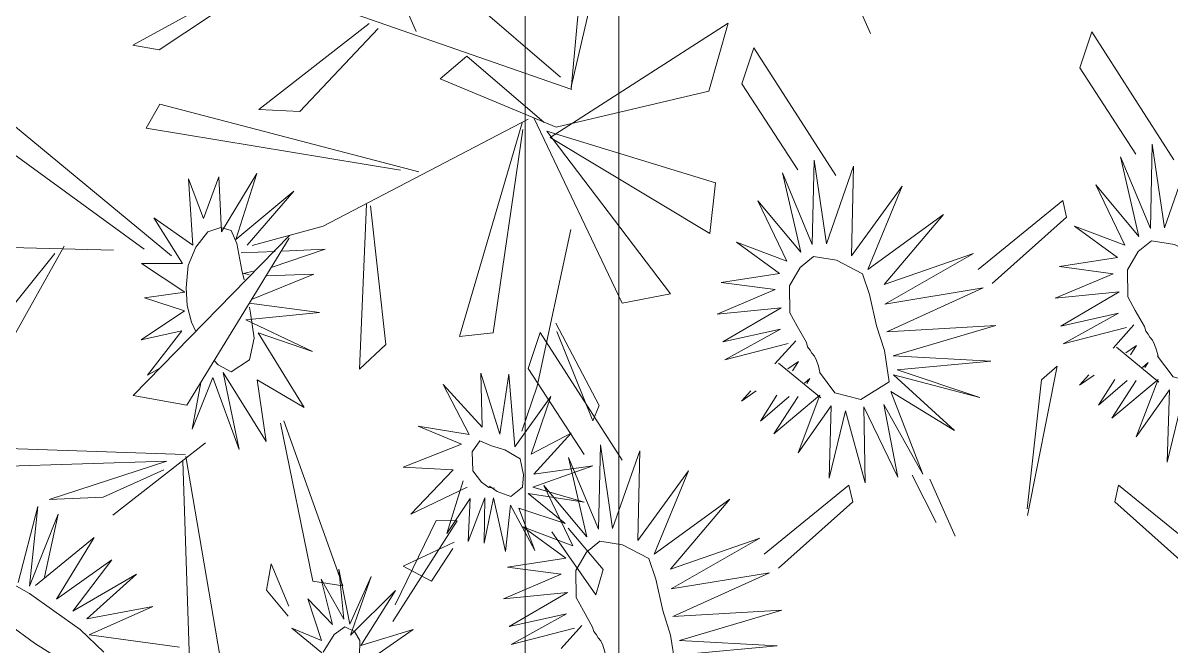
# Model space of a CAD drawing. Header units: inches. Extents: x 15 to 22798, y 21 to 21519.
# Drawn here: x 16290.36 to 16324.3, y 12583.56 to 12601.97 of the extents above; entities that cross this region are included whole.
import ezdxf

# ---------------------------------------------------------------- set-up
doc = ezdxf.new("R2010")
doc.units = ezdxf.units.IN
doc.header["$MEASUREMENT"] = 0
doc.layers.add('ARREDAMENTO', color=8, linetype='Continuous', lineweight=13)

msp = doc.modelspace()

# ---------------------------------------------------------------- linework, layer by layer
at = {"layer": 'ARREDAMENTO', "linetype": 'Continuous'}
for p, q in [((16307.938, 12605.911, -27.277), (16306.566, 12600.085, -27.277)), ((16300.699, 12605.174, -27.277), (16306.251, 12600.363, -27.277)), ((16306.571, 12600.018, -27.277), (16307.035, 12605.248, -27.277)), ((16292.959, 12604.749, -27.277), (16306.589, 12599.999, -27.277)), ((16301.988, 12601.717, -27.277), (16301.238, 12603.397, -27.277)), ((16315.422, 12601.658, -27.277), (16314.673, 12603.338, -27.277)), ((16297.052, 12603.214, -27.277), (16293.602, 12601.309, -27.277)), ((16294.382, 12601.174, -27.277), (16297.334, 12603.134, -27.277)), ((16300.597, 12601.953, -27.277), (16297.33, 12599.415, -27.277)), ((16305.945, 12598.588, -27.277), (16311.206, 12601.967, -27.277)), ((16311.206, 12601.967, -27.277), (16310.634, 12599.956, -27.277)), ((16298.54, 12599.354, -27.277), (16300.86, 12601.805, -27.277)), ((16321.962, 12601.708, -27.277), (16321.609, 12600.643, -27.277)), ((16324.389, 12597.928, -27.277), (16321.962, 12601.708, -27.277)), ((16293.602, 12601.309, -27.277), (16294.382, 12601.174, -27.277)), ((16302.699, 12600.317, -27.277), (16303.483, 12600.991, -27.277)), ((16303.483, 12600.991, -27.277), (16305.769, 12599.026, -27.277)), ((16311.966, 12601.239, -27.277), (16311.613, 12600.174, -27.277)), ((16314.392, 12597.459, -27.277), (16311.966, 12601.239, -27.277)), ((16321.609, 12600.643, -27.277), (16323.263, 12598.097, -27.277)), ((16306.123, 12598.892, -27.277), (16302.699, 12600.317, -27.277)), ((16310.634, 12599.956, -27.277), (16306.123, 12598.892, -27.277)), ((16311.613, 12600.174, -27.277), (16313.267, 12597.628, -27.277)), ((16289.151, 12599.714, -27.277), (16294.753, 12595.087, -27.277)), ((16294.001, 12598.861, -27.277), (16294.406, 12599.573, -27.277)), ((16294.406, 12599.573, -27.277), (16302.066, 12597.573, -27.277)), ((16297.33, 12599.415, -27.277), (16298.54, 12599.354, -27.277)), ((16299.238, 12595.966, -27.277), (16305.293, 12599.124, -27.277)), ((16305.117, 12599.022, -27.277), (16303.264, 12592.708, -27.277)), ((16305.466, 12599.164, -27.277), (16308.074, 12593.687, -27.277)), ((16301.519, 12597.618, -27.277), (16294.001, 12598.861, -27.277)), ((16304.26, 12592.812, -27.277), (16305.141, 12598.822, -27.277)), ((16305.848, 12598.769, -27.277), (16310.835, 12597.25, -27.277)), ((16309.508, 12593.967, -27.277), (16305.848, 12598.769, -27.277)), ((16310.667, 12595.748, -27.277), (16305.945, 12598.588, -27.277)), ((16293.939, 12595.283, -27.277), (16289.869, 12598.246, -27.277)), ((16323.751, 12598.384, -27.277), (16323.693, 12595.894, -27.277)), ((16324.11, 12595.913, -27.277), (16323.751, 12598.384, -27.277)), ((16313.755, 12597.915, -27.277), (16313.697, 12595.425, -27.277)), ((16314.114, 12595.444, -27.277), (16313.755, 12597.915, -27.277)), ((16322.809, 12598.015, -27.277), (16323.351, 12595.665, -27.277)), ((16323.693, 12595.894, -27.277), (16322.809, 12598.015, -27.277)), ((16324.911, 12598.205, -27.277), (16324.11, 12595.913, -27.277)), ((16312.813, 12597.546, -27.277), (16313.355, 12595.196, -27.277)), ((16313.697, 12595.425, -27.277), (16312.813, 12597.546, -27.277)), ((16314.915, 12597.736, -27.277), (16314.114, 12595.444, -27.277)), ((16314.861, 12595.091, -27.277), (16314.915, 12597.736, -27.277)), ((16295.249, 12597.365, -27.277), (16295.699, 12596.19, -27.277)), ((16295.383, 12595.403, -27.277), (16295.249, 12597.365, -27.277)), ((16295.699, 12596.19, -27.277), (16296.147, 12597.425, -27.277)), ((16296.147, 12597.425, -27.277), (16296.224, 12595.802, -27.277)), ((16296.224, 12595.802, -27.277), (16297.278, 12597.522, -27.277)), ((16297.278, 12597.522, -27.277), (16296.656, 12595.567, -27.277)), ((16310.835, 12597.25, -27.277), (16310.667, 12595.748, -27.277)), ((16296.656, 12595.567, -27.277), (16298.369, 12597.004, -27.277)), ((16298.369, 12597.004, -27.277), (16296.99, 12595.404, -27.277)), ((16316.358, 12597.147, -27.277), (16314.861, 12595.091, -27.277)), ((16315.344, 12594.69, -27.277), (16316.358, 12597.147, -27.277)), ((16322.079, 12597.183, -27.277), (16322.936, 12595.404, -27.277)), ((16323.351, 12595.665, -27.277), (16322.079, 12597.183, -27.277)), ((16300.517, 12596.618, -27.277), (16300.31, 12591.737, -27.277)), ((16301.091, 12592.465, -27.277), (16300.638, 12596.566, -27.277)), ((16312.082, 12596.714, -27.277), (16312.94, 12594.935, -27.277)), ((16313.355, 12595.196, -27.277), (16312.082, 12596.714, -27.277)), ((16321.101, 12596.727, -27.277), (16318.599, 12594.687, -27.277)), ((16321.215, 12596.23, -27.277), (16321.101, 12596.727, -27.277)), ((16294.225, 12596.21, -27.277), (16295.383, 12595.403, -27.277)), ((16295.072, 12594.866, -27.277), (16294.225, 12596.21, -27.277)), ((16317.577, 12596.312, -27.277), (16315.344, 12594.69, -27.277)), ((16315.822, 12594.242, -27.277), (16317.577, 12596.312, -27.277)), ((16319.016, 12594.274, -27.277), (16321.215, 12596.23, -27.277)), ((16295.828, 12595.801, -27.277), (16296.208, 12595.926, -27.277)), ((16296.208, 12595.926, -27.277), (16296.518, 12595.84, -27.277)), ((16296.518, 12595.84, -27.277), (16296.684, 12595.45, -27.277)), ((16299.238, 12595.966, -27.277), (16297.131, 12595.398, -27.277)), ((16305.561, 12591.242, -27.277), (16306.558, 12595.867, -27.277)), ((16321.454, 12595.963, -27.277), (16322.722, 12595.037, -27.277)), ((16322.936, 12595.404, -27.277), (16321.454, 12595.963, -27.277)), ((16293.619, 12590.961, -27.277), (16298.24, 12595.693, -27.277)), ((16298.23, 12595.616, -27.277), (16295.2, 12590.677, -27.277)), ((16295.474, 12595.346, -27.277), (16295.828, 12595.801, -27.277)), ((16291.301, 12595.162, -27.277), (16287.875, 12590.901, -27.277)), ((16288.305, 12595.381, -27.277), (16293.034, 12595.256, -27.277)), ((16289.13, 12591.012, -27.277), (16291.578, 12595.372, -27.277)), ((16295.244, 12594.8, -27.277), (16295.474, 12595.346, -27.277)), ((16296.684, 12595.45, -27.277), (16296.831, 12594.664, -27.277)), ((16297.813, 12595.222, -27.277), (16296.81, 12595.181, -27.277)), ((16297.695, 12594.745, -27.277), (16299.294, 12595.284, -27.277)), ((16298.032, 12595.231, -27.277), (16299.294, 12595.284, -27.277)), ((16311.457, 12595.494, -27.277), (16312.726, 12594.568, -27.277)), ((16312.94, 12594.935, -27.277), (16311.457, 12595.494, -27.277)), ((16293.86, 12594.862, -27.277), (16295.072, 12594.866, -27.277)), ((16295.144, 12594.011, -27.277), (16293.86, 12594.862, -27.277)), ((16318.462, 12595.154, -27.277), (16315.822, 12594.242, -27.277)), ((16315.842, 12593.664, -27.277), (16318.462, 12595.154, -27.277)), ((16322.722, 12595.037, -27.277), (16321.002, 12594.775, -27.277)), ((16295.183, 12594.143, -27.277), (16295.244, 12594.8, -27.277)), ((16296.901, 12594.383, -27.277), (16296.831, 12594.664, -27.277)), ((16297.162, 12594.641, -27.277), (16296.883, 12594.569, -27.277)), ((16296.883, 12594.569, -27.277), (16297.043, 12594.537, -27.277)), ((16297.115, 12593.799, -27.277), (16298.962, 12594.546, -27.277)), ((16297.543, 12594.497, -27.277), (16298.962, 12594.546, -27.277)), ((16312.726, 12594.568, -27.277), (16311.006, 12594.306, -27.277)), ((16322.591, 12594.562, -27.277), (16320.882, 12593.837, -27.277)), ((16321.002, 12594.775, -27.277), (16322.591, 12594.562, -27.277)), ((16295.218, 12593.618, -27.277), (16295.183, 12594.143, -27.277)), ((16311.006, 12594.306, -27.277), (16312.595, 12594.093, -27.277)), ((16318.75, 12594.139, -27.277), (16315.842, 12593.664, -27.277)), ((16315.897, 12592.847, -27.277), (16318.75, 12594.139, -27.277)), ((16293.95, 12593.853, -27.277), (16295.144, 12594.011, -27.277)), ((16295.137, 12593.467, -27.277), (16293.95, 12593.853, -27.277)), ((16308.074, 12593.687, -27.277), (16309.508, 12593.967, -27.277)), ((16312.595, 12594.093, -27.277), (16310.886, 12593.368, -27.277)), ((16320.882, 12593.837, -27.277), (16322.775, 12594.024, -27.277)), ((16322.775, 12594.024, -27.277), (16321.047, 12593.014, -27.277)), ((16293.855, 12592.606, -27.277), (16295.137, 12593.467, -27.277)), ((16295.343, 12593.125, -27.277), (16295.218, 12593.618, -27.277)), ((16297.051, 12593.695, -27.277), (16299.13, 12593.418, -27.277)), ((16297.058, 12593.571, -27.277), (16297.085, 12593.394, -27.277)), ((16310.886, 12593.368, -27.277), (16312.779, 12593.555, -27.277)), ((16312.779, 12593.555, -27.277), (16311.05, 12592.545, -27.277)), ((16295.467, 12592.853, -27.277), (16295.343, 12593.125, -27.277)), ((16299.13, 12593.418, -27.277), (16296.945, 12593.199, -27.277)), ((16296.945, 12593.199, -27.277), (16298.916, 12592.266, -27.277)), ((16297.085, 12593.394, -27.277), (16297.191, 12592.66, -27.277)), ((16321.047, 12593.014, -27.277), (16322.749, 12593.395, -27.277)), ((16322.749, 12593.395, -27.277), (16321.113, 12592.487, -27.277)), ((16295.059, 12592.878, -27.277), (16293.855, 12592.606, -27.277)), ((16294.036, 12591.559, -27.277), (16295.059, 12592.878, -27.277)), ((16297.315, 12592.815, -27.277), (16298.668, 12590.604, -27.277)), ((16298.916, 12592.266, -27.277), (16297.315, 12592.815, -27.277)), ((16303.264, 12592.708, -27.277), (16304.26, 12592.812, -27.277)), ((16305.646, 12592.828, -27.277), (16305.293, 12591.763, -27.277)), ((16308.073, 12589.048, -27.277), (16305.646, 12592.828, -27.277)), ((16306.112, 12593.097, -27.277), (16307.396, 12590.67, -27.277)), ((16307.205, 12590.218, -27.277), (16306.147, 12592.857, -27.277)), ((16311.05, 12592.545, -27.277), (16312.753, 12592.926, -27.277)), ((16312.753, 12592.926, -27.277), (16311.116, 12592.018, -27.277)), ((16319.12, 12593.029, -27.277), (16315.897, 12592.847, -27.277)), ((16316.086, 12592.134, -27.277), (16319.12, 12593.029, -27.277)), ((16321.113, 12592.487, -27.277), (16322.983, 12592.969, -27.277)), ((16322.59, 12592.365, -27.277), (16323.203, 12593.046, -27.277)), ((16297.191, 12592.66, -27.277), (16297.061, 12592.018, -27.277)), ((16300.31, 12591.737, -27.277), (16301.091, 12592.465, -27.277)), ((16311.116, 12592.018, -27.277), (16312.987, 12592.5, -27.277)), ((16312.594, 12591.896, -27.277), (16313.207, 12592.577, -27.277)), ((16322.971, 12592.222, -27.277), (16323.283, 12592.44, -27.277)), ((16323.107, 12592.164, -27.277), (16323.283, 12592.44, -27.277)), ((16318.976, 12591.974, -27.277), (16316.086, 12592.134, -27.277)), ((16322.693, 12592.387, -27.277), (16323.944, 12591.359, -27.277)), ((16294.408, 12591.768, -27.277), (16294.036, 12591.559, -27.277)), ((16296.011, 12591.999, -27.277), (16296.127, 12591.871, -27.277)), ((16296.514, 12591.662, -27.277), (16296.127, 12591.871, -27.277)), ((16297.061, 12592.018, -27.277), (16296.514, 12591.662, -27.277)), ((16305.293, 12591.763, -27.277), (16306.947, 12589.217, -27.277)), ((16312.697, 12591.918, -27.277), (16313.948, 12590.89, -27.277)), ((16312.975, 12591.753, -27.277), (16313.287, 12591.971, -27.277)), ((16313.111, 12591.695, -27.277), (16313.287, 12591.971, -27.277)), ((16316.209, 12591.726, -27.277), (16318.976, 12591.974, -27.277)), ((16320.937, 12591.83, -27.277), (16320.058, 12587.416, -27.277)), ((16320.474, 12591.43, -27.277), (16320.937, 12591.83, -27.277)), ((16323.459, 12591.793, -27.277), (16323.624, 12591.934, -27.277)), ((16323.53, 12591.79, -27.277), (16323.624, 12591.934, -27.277)), ((16295.971, 12591.49, -27.277), (16295.359, 12589.964, -27.277)), ((16296.754, 12589.365, -27.277), (16295.971, 12591.49, -27.277)), ((16296.281, 12591.639, -27.277), (16296.754, 12589.365, -27.277)), ((16297.546, 12589.601, -27.277), (16296.281, 12591.639, -27.277)), ((16297.28, 12591.427, -27.277), (16297.546, 12589.601, -27.277)), ((16298.668, 12590.604, -27.277), (16297.28, 12591.427, -27.277)), ((16303.901, 12591.619, -27.277), (16303.94, 12590.025, -27.277)), ((16304.459, 12589.816, -27.277), (16303.901, 12591.619, -27.277)), ((16304.722, 12591.595, -27.277), (16304.459, 12589.816, -27.277)), ((16304.897, 12589.446, -27.277), (16304.722, 12591.595, -27.277)), ((16313.463, 12591.324, -27.277), (16313.628, 12591.465, -27.277)), ((16313.534, 12591.321, -27.277), (16313.628, 12591.465, -27.277)), ((16316.096, 12591.569, -27.277), (16318.649, 12590.905, -27.277)), ((16317.906, 12589.924, -27.277), (16316.096, 12591.569, -27.277)), ((16318.649, 12590.905, -27.277), (16316.209, 12591.726, -27.277)), ((16320.051, 12587.611, -27.277), (16320.474, 12591.43, -27.277)), ((16321.878, 12591.573, -27.277), (16321.601, 12591.265, -27.277)), ((16322.031, 12591.565, -27.277), (16321.601, 12591.265, -27.277)), ((16322.645, 12591.44, -27.277), (16322.157, 12590.675, -27.277)), ((16322.554, 12590.295, -27.277), (16323.922, 12591.438, -27.277)), ((16323.922, 12591.438, -27.277), (16323.275, 12589.738, -27.277)), ((16295.614, 12591.351, -27.277), (16295.359, 12589.964, -27.277)), ((16302.78, 12591.289, -27.277), (16303.555, 12589.813, -27.277)), ((16303.94, 12590.025, -27.277), (16302.78, 12591.289, -27.277)), ((16305.561, 12591.242, -27.277), (16305.104, 12589.907, -27.277)), ((16311.881, 12591.104, -27.277), (16311.604, 12590.796, -27.277)), ((16312.035, 12591.096, -27.277), (16311.604, 12590.796, -27.277)), ((16323.009, 12591.406, -27.277), (16322.157, 12590.675, -27.277)), ((16323.277, 12591.402, -27.277), (16322.554, 12590.295, -27.277)), ((16323.275, 12589.738, -27.277), (16324.255, 12591.127, -27.277)), ((16324.255, 12591.127, -27.277), (16324.195, 12588.994, -27.277)), ((16295.2, 12590.677, -27.277), (16293.619, 12590.961, -27.277)), ((16305.962, 12590.936, -27.277), (16304.897, 12589.446, -27.277)), ((16305.383, 12589.227, -27.277), (16305.962, 12590.936, -27.277)), ((16312.649, 12590.971, -27.277), (16312.161, 12590.206, -27.277)), ((16313.013, 12590.937, -27.277), (16312.161, 12590.206, -27.277)), ((16312.558, 12589.826, -27.277), (16313.925, 12590.969, -27.277)), ((16313.28, 12590.933, -27.277), (16312.558, 12589.826, -27.277)), ((16313.925, 12590.969, -27.277), (16313.279, 12589.269, -27.277)), ((16316.017, 12591.077, -27.277), (16317.906, 12589.924, -27.277)), ((16316.968, 12588.638, -27.277), (16316.017, 12591.077, -27.277)), ((16324.195, 12588.994, -27.277), (16324.677, 12590.978, -27.277)), ((16307.396, 12590.67, -27.277), (16307.205, 12590.218, -27.277)), ((16313.279, 12589.269, -27.277), (16314.259, 12590.658, -27.277)), ((16314.259, 12590.658, -27.277), (16314.199, 12588.525, -27.277)), ((16314.199, 12588.525, -27.277), (16314.681, 12590.509, -27.277)), ((16314.681, 12590.509, -27.277), (16315.264, 12588.385, -27.277)), ((16315.223, 12590.632, -27.277), (16316.23, 12588.548, -27.277)), ((16315.264, 12588.385, -27.277), (16315.223, 12590.632, -27.277)), ((16315.812, 12590.698, -27.277), (16316.968, 12588.638, -27.277)), ((16316.23, 12588.548, -27.277), (16315.812, 12590.698, -27.277)), ((16297.974, 12590.148, -27.277), (16298.93, 12585.473, -27.277)), ((16299.819, 12585.34, -27.277), (16298.069, 12590.216, -27.277)), ((16302.047, 12590.053, -27.277), (16303.327, 12589.526, -27.277)), ((16303.555, 12589.813, -27.277), (16302.047, 12590.053, -27.277)), ((16306.565, 12589.851, -27.277), (16305.383, 12589.227, -27.277)), ((16305.462, 12588.641, -27.277), (16306.565, 12589.851, -27.277)), ((16295.15, 12589.222, -27.277), (16288.188, 12589.45, -27.277)), ((16293.014, 12587.426, -27.277), (16295.76, 12589.566, -27.277)), ((16303.327, 12589.526, -27.277), (16301.605, 12588.847, -27.277)), ((16307.435, 12589.504, -27.277), (16307.377, 12587.014, -27.277)), ((16307.794, 12587.032, -27.277), (16307.435, 12589.504, -27.277)), ((16295.172, 12589.156, -27.277), (16296.291, 12582.607, -27.277)), ((16306.493, 12589.135, -27.277), (16307.035, 12586.785, -27.277)), ((16307.377, 12587.014, -27.277), (16306.493, 12589.135, -27.277)), ((16308.595, 12589.325, -27.277), (16307.794, 12587.032, -27.277)), ((16308.541, 12586.679, -27.277), (16308.595, 12589.325, -27.277)), ((16288.537, 12588.83, -27.277), (16294.614, 12589.019, -27.277)), ((16294.614, 12589.019, -27.277), (16291.129, 12587.886, -27.277)), ((16292.73, 12587.963, -27.277), (16294.525, 12588.762, -27.277)), ((16295.312, 12582.39, -27.277), (16295.082, 12589.028, -27.277)), ((16301.605, 12588.847, -27.277), (16303.076, 12588.766, -27.277)), ((16303.076, 12588.766, -27.277), (16301.83, 12587.456, -27.277)), ((16305.433, 12588.255, -27.277), (16307.209, 12588.884, -27.277)), ((16307.209, 12588.884, -27.277), (16305.462, 12588.641, -27.277)), ((16310.038, 12588.736, -27.277), (16308.541, 12586.679, -27.277)), ((16309.024, 12586.279, -27.277), (16310.038, 12588.736, -27.277)), ((16303.378, 12588.439, -27.277), (16302.896, 12586.885, -27.277)), ((16317.363, 12587.214, -27.277), (16316.652, 12588.607, -27.277)), ((16317.921, 12586.806, -27.277), (16317.172, 12588.486, -27.277)), ((16301.83, 12587.456, -27.277), (16303.492, 12588.259, -27.277)), ((16305.297, 12588.069, -27.277), (16306.949, 12587.813, -27.277)), ((16306.395, 12587.184, -27.277), (16305.297, 12588.069, -27.277)), ((16306.949, 12587.813, -27.277), (16305.433, 12588.255, -27.277)), ((16305.763, 12588.303, -27.277), (16306.62, 12586.524, -27.277)), ((16307.035, 12586.785, -27.277), (16305.763, 12588.303, -27.277)), ((16314.781, 12588.316, -27.277), (16312.279, 12586.276, -27.277)), ((16314.895, 12587.819, -27.277), (16314.781, 12588.316, -27.277)), ((16322.639, 12587.819, -27.277), (16322.752, 12588.316, -27.277)), ((16322.752, 12588.316, -27.277), (16325.255, 12586.276, -27.277)), ((16291.129, 12587.886, -27.277), (16292.73, 12587.963, -27.277)), ((16302.896, 12586.885, -27.277), (16303.585, 12587.923, -27.277)), ((16303.525, 12586.645, -27.277), (16304.01, 12587.942, -27.277)), ((16303.585, 12587.923, -27.277), (16303.525, 12586.645, -27.277)), ((16304.01, 12587.942, -27.277), (16303.997, 12586.6, -27.277)), ((16303.997, 12586.6, -27.277), (16304.27, 12587.935, -27.277)), ((16304.27, 12587.935, -27.277), (16304.627, 12586.353, -27.277)), ((16304.627, 12586.353, -27.277), (16304.772, 12587.725, -27.277)), ((16304.772, 12587.725, -27.277), (16305.495, 12586.38, -27.277)), ((16311.258, 12587.901, -27.277), (16309.024, 12586.279, -27.277)), ((16309.502, 12585.831, -27.277), (16311.258, 12587.901, -27.277)), ((16312.696, 12585.863, -27.277), (16314.895, 12587.819, -27.277)), ((16324.838, 12585.863, -27.277), (16322.639, 12587.819, -27.277)), ((16290.218, 12585.442, -27.277), (16290.799, 12587.683, -27.277)), ((16290.799, 12587.683, -27.277), (16290.548, 12585.333, -27.277)), ((16290.548, 12585.333, -27.277), (16291.403, 12587.461, -27.277)), ((16291.403, 12587.461, -27.277), (16290.991, 12585.596, -27.277)), ((16305.022, 12587.63, -27.277), (16306.395, 12587.184, -27.277)), ((16305.495, 12586.38, -27.277), (16305.022, 12587.63, -27.277)), ((16303.2, 12587.256, -27.277), (16301.297, 12584.285, -27.277)), ((16301.359, 12584.775, -27.277), (16302.58, 12587.268, -27.277)), ((16302.58, 12587.268, -27.277), (16303.2, 12587.256, -27.277)), ((16305.138, 12587.082, -27.277), (16306.406, 12586.157, -27.277)), ((16306.62, 12586.524, -27.277), (16305.138, 12587.082, -27.277)), ((16307.513, 12585.822, -27.277), (16306.481, 12587.042, -27.277)), ((16290.726, 12585.352, -27.277), (16292.459, 12586.766, -27.277)), ((16292.459, 12586.766, -27.277), (16291.351, 12584.942, -27.277)), ((16305.996, 12586.937, -27.277), (16307.295, 12585.078, -27.277)), ((16312.142, 12586.743, -27.277), (16309.502, 12585.831, -27.277)), ((16309.522, 12585.253, -27.277), (16312.142, 12586.743, -27.277)), ((16303.108, 12586.632, -27.277), (16301.598, 12585.923, -27.277)), ((16302.436, 12585.475, -27.277), (16303.064, 12586.44, -27.277)), ((16291.351, 12584.942, -27.277), (16292.986, 12586.11, -27.277)), ((16292.986, 12586.11, -27.277), (16291.836, 12584.591, -27.277)), ((16306.406, 12586.157, -27.277), (16304.686, 12585.895, -27.277)), ((16291.836, 12584.591, -27.277), (16293.718, 12585.688, -27.277)), ((16293.718, 12585.688, -27.277), (16292.243, 12584.369, -27.277)), ((16297.56, 12585.215, -27.277), (16297.701, 12585.987, -27.277)), ((16297.701, 12585.987, -27.277), (16298.216, 12584.74, -27.277)), ((16299.699, 12585.833, -27.277), (16300.024, 12584.204, -27.277)), ((16299.845, 12584.35, -27.277), (16299.699, 12585.833, -27.277)), ((16301.598, 12585.923, -27.277), (16302.436, 12585.475, -27.277)), ((16306.276, 12585.682, -27.277), (16304.566, 12584.956, -27.277)), ((16304.686, 12585.895, -27.277), (16306.276, 12585.682, -27.277)), ((16307.295, 12585.078, -27.277), (16307.513, 12585.822, -27.277)), ((16312.43, 12585.728, -27.277), (16309.522, 12585.253, -27.277)), ((16309.577, 12584.436, -27.277), (16312.43, 12585.728, -27.277)), ((16290.009, 12585.421, -27.277), (16290.547, 12585.109, -27.277)), ((16298.93, 12585.473, -27.277), (16299.819, 12585.34, -27.277)), ((16299.178, 12585.538, -27.277), (16299.845, 12584.35, -27.277)), ((16299.511, 12584.2, -27.277), (16299.178, 12585.538, -27.277)), ((16300.024, 12584.204, -27.277), (16300.657, 12585.613, -27.277)), ((16300.657, 12585.613, -27.277), (16300.042, 12583.882, -27.277)), ((16290.547, 12585.109, -27.277), (16291.267, 12584.597, -27.277)), ((16298.197, 12584.442, -27.277), (16297.56, 12585.215, -27.277)), ((16300.042, 12583.882, -27.277), (16301.375, 12585.201, -27.277)), ((16301.375, 12585.201, -27.277), (16300.351, 12583.573, -27.277)), ((16304.566, 12584.956, -27.277), (16306.459, 12585.144, -27.277)), ((16306.459, 12585.144, -27.277), (16304.731, 12584.134, -27.277)), ((16292.243, 12584.369, -27.277), (16294.195, 12584.724, -27.277)), ((16294.195, 12584.724, -27.277), (16292.318, 12583.887, -27.277)), ((16298.778, 12584.959, -27.277), (16299.511, 12584.2, -27.277)), ((16299.183, 12583.721, -27.277), (16298.778, 12584.959, -27.277)), ((16291.267, 12584.597, -27.277), (16292.045, 12584.05, -27.277)), ((16304.731, 12584.134, -27.277), (16306.433, 12584.515, -27.277)), ((16306.433, 12584.515, -27.277), (16304.797, 12583.607, -27.277)), ((16312.801, 12584.618, -27.277), (16309.577, 12584.436, -27.277)), ((16309.766, 12583.723, -27.277), (16312.801, 12584.618, -27.277)), ((16290.697, 12583.646, -27.277), (16289.924, 12584.214, -27.277)), ((16292.045, 12584.05, -27.277), (16292.747, 12583.377, -27.277)), ((16298.307, 12584.091, -27.277), (16299.183, 12583.721, -27.277)), ((16299.198, 12583.364, -27.277), (16298.307, 12584.091, -27.277)), ((16299.564, 12583.905, -27.277), (16299.875, 12584.128, -27.277)), ((16299.875, 12584.128, -27.277), (16300.164, 12583.986, -27.277)), ((16300.164, 12583.986, -27.277), (16300.321, 12583.725, -27.277)), ((16300.351, 12583.573, -27.277), (16301.898, 12584.046, -27.277)), ((16301.898, 12584.046, -27.277), (16300.412, 12583.02, -27.277)), ((16304.797, 12583.607, -27.277), (16306.667, 12584.089, -27.277)), ((16306.274, 12583.485, -27.277), (16306.887, 12584.166, -27.277)), ((16291.185, 12583.336, -27.277), (16290.697, 12583.646, -27.277)), ((16292.318, 12583.887, -27.277), (16294.986, 12583.531, -27.277)), ((16299.234, 12583.376, -27.277), (16299.564, 12583.905, -27.277)), ((16300.321, 12583.725, -27.277), (16300.307, 12583.26, -27.277)), ((16312.657, 12583.563, -27.277), (16309.766, 12583.723, -27.277)), ((16309.89, 12583.315, -27.277), (16312.657, 12583.563, -27.277))]:
    msp.add_line(p, q, dxfattribs=at)
at = {"layer": 'ARREDAMENTO', "elevation": -27.277}
for points in [[(16305.209, 12488.933), (16305.209, 12627.517), (16337.545, 12627.517), (16337.545, 12488.933)], [(16307.981, 12491.705), (16307.981, 12624.745), (16334.774, 12624.745), (16334.774, 12491.705)]]:
    msp.add_lwpolyline(points, close=True, dxfattribs=at)
at = {"layer": 'ARREDAMENTO', "linetype": 'Continuous', "elevation": -27.277}
for points in [[(16323.518, 12592.999), (16323.246, 12593.476), (16323.03, 12593.877), (16323.017, 12594.673), (16323.334, 12595.216), (16323.73, 12595.535), (16324.406, 12595.428), (16325.179, 12595.03), (16325.387, 12594.419), (16325.595, 12593.489), (16325.825, 12592.76), (16325.971, 12591.835), (16325.133, 12591.312), (16324.363, 12591.511), (16323.908, 12592.123)], [(16313.522, 12592.53), (16313.25, 12593.007), (16313.033, 12593.408), (16313.021, 12594.204), (16313.338, 12594.747), (16313.734, 12595.066), (16314.41, 12594.959), (16315.183, 12594.561), (16315.391, 12593.95), (16315.599, 12593.02), (16315.829, 12592.291), (16315.975, 12591.366), (16315.137, 12590.843), (16314.367, 12591.042), (16313.912, 12591.654)], [(16323.518, 12592.999), (16323.556, 12592.866), (16323.631, 12592.776), (16323.682, 12592.683), (16323.759, 12592.594), (16323.82, 12592.47), (16323.872, 12592.301), (16323.921, 12592.126), (16323.908, 12592.123)], [(16313.522, 12592.53), (16313.56, 12592.397), (16313.635, 12592.307), (16313.686, 12592.214), (16313.763, 12592.125), (16313.824, 12592.001), (16313.876, 12591.832), (16313.925, 12591.657), (16313.912, 12591.654)], [(16304.298, 12588.227), (16304.129, 12588.248), (16303.915, 12588.406), (16303.664, 12588.737), (16303.645, 12589.301), (16303.863, 12589.622), (16304.209, 12589.48), (16304.603, 12589.362), (16305.059, 12589.088), (16305.154, 12588.617), (16305.132, 12588.251), (16304.785, 12587.982), (16304.381, 12588.126), (16304.151, 12588.283)], [(16307.202, 12584.119), (16306.93, 12584.596), (16306.714, 12584.997), (16306.701, 12585.793), (16307.018, 12586.336), (16307.414, 12586.655), (16308.09, 12586.548), (16308.863, 12586.15), (16309.071, 12585.539), (16309.279, 12584.609), (16309.509, 12583.88), (16309.655, 12582.955), (16308.818, 12582.432), (16308.048, 12582.631), (16307.592, 12583.243)], [(16307.202, 12584.119), (16307.24, 12583.986), (16307.315, 12583.896), (16307.366, 12583.803), (16307.443, 12583.714), (16307.504, 12583.59), (16307.556, 12583.421), (16307.605, 12583.246), (16307.592, 12583.243)]]:
    msp.add_lwpolyline(points, dxfattribs=at)

doc.saveas('drawing.dxf')
